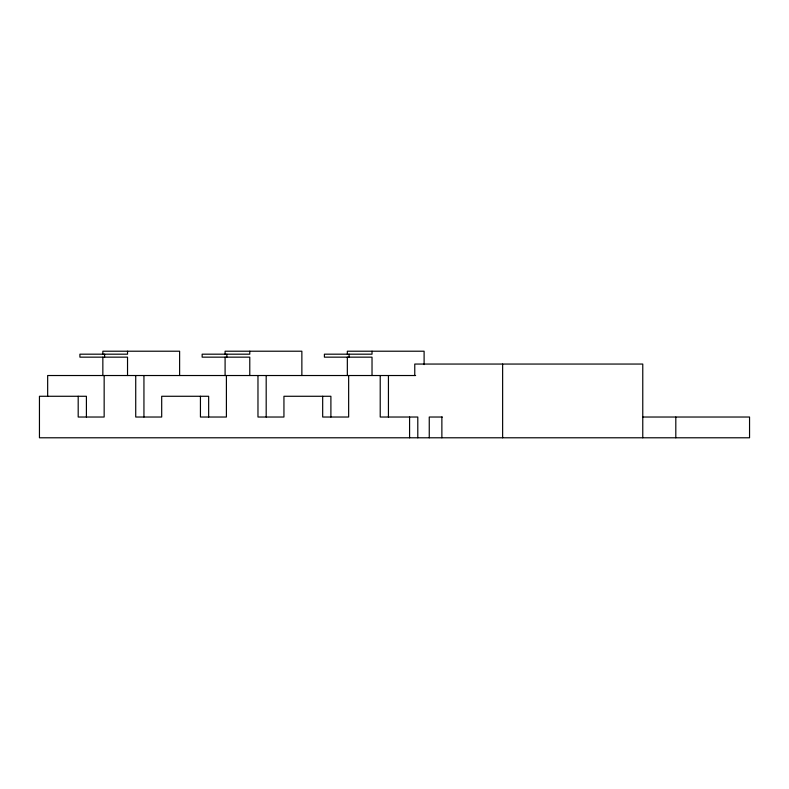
<?xml version="1.0" encoding="UTF-8"?>
<svg xmlns="http://www.w3.org/2000/svg" width="789" height="789" viewBox="0 0 789 789"><rect width="100%" height="100%" fill="white"/><g stroke="black" fill="none" stroke-linecap="round" stroke-linejoin="round"><path stroke-width="1.18" d="M415.635 375.525L47.665 375.525L47.665 396.275M442.313 417.026L429.255 417.026L429.255 437.787M642.631 417.026L749.55 417.026L749.55 437.787L39.45 437.787L39.45 396.275L86.405 396.275L86.405 417.026M675.808 417.026L675.808 437.787M642.769 437.787L642.769 364.054L414.767 364.054L414.767 375.525M502.632 364.054L502.632 437.787M441.87 417.026L441.87 437.787M424.107 364.587L424.107 351.213L347.338 351.213L347.338 354.182M417.795 437.787L417.795 417.026L380.219 417.026L380.219 375.525M409.58 417.026L409.58 437.787M388.435 375.525L388.435 417.026M372.023 351.213L372.023 354.182L324.397 354.182L324.397 357.151L372.023 357.151L372.023 375.525M349.083 354.182L349.083 357.151M348.649 375.525L348.649 417.026L322.681 417.026L322.681 396.275M347.338 357.151L347.338 375.525M330.897 417.026L330.897 396.275L283.941 396.275L283.941 417.026L257.973 417.026L257.973 375.525M301.862 375.525L301.862 351.213L225.092 351.213L225.092 354.182M266.189 375.525L266.189 417.026M249.778 351.213L249.778 354.182L202.152 354.182L202.152 357.151L249.778 357.151L249.778 375.525M226.837 354.182L226.837 357.151M226.404 375.525L226.404 417.026L200.436 417.026L200.436 396.275M225.092 357.151L225.092 375.525M208.651 417.026L208.651 396.275L161.696 396.275L161.696 417.026L135.728 417.026L135.728 375.525M179.616 375.525L179.616 351.213L102.846 351.213L102.846 354.182M143.943 375.525L143.943 417.026M127.532 351.213L127.532 354.182L79.906 354.182L79.906 357.151L127.532 357.151L127.532 375.525M104.592 354.182L104.592 357.151M104.158 375.525L104.158 417.026L78.19 417.026L78.19 396.275M102.846 357.151L102.846 375.525"/></g></svg>
